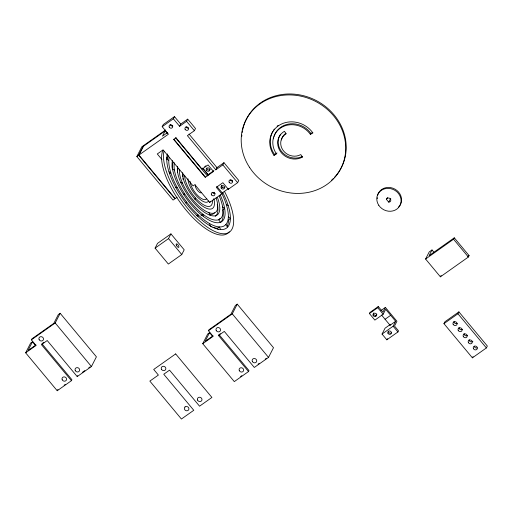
<?xml version="1.0" encoding="UTF-8"?>
<svg xmlns="http://www.w3.org/2000/svg" width="513" height="513" viewBox="0 0 513 513"><rect width="100%" height="100%" fill="white"/><g stroke="black" fill="none" stroke-linecap="round" stroke-linejoin="round"><path stroke-width="0.77" d="M198.018 216.601L198.05 214.812L196.806 215.691M195.19 199.448L195.626 198.069L194.382 198.948M195.447 184.917L195.338 185.257A4.957 1.924 54.7 0 0 197.595 190.554A4.957 1.924 54.7 0 0 201.494 192.657M25.65 352.816L36.051 345.461L31.37 339.843L31.857 338.894L53.814 323.363L58.296 314.604L60.162 313.289L96.406 356.824L91.442 366.526L77.219 376.587L47.215 340.536L41.431 344.627L71.442 380.678L57.219 390.739L25.65 352.816L30.613 343.114L32.479 341.799L35.756 345.73M32.479 341.799L27.997 350.552L35.923 344.948M167.193 133.386L165.148 130.924L143.185 146.462L138.702 155.215L174.946 198.755L173.086 200.076L136.836 156.536L141.8 146.833L165.628 129.975M177.094 197.236L175.183 198.589L138.933 155.048L143.416 146.295M31.37 339.843L55.199 322.985L60.162 313.289M138.933 155.048L168.424 134.188L162.185 126.698L163.307 124.512L174.478 116.611L180.717 124.101L179.595 126.288L173.362 118.798L174.478 116.611M165.148 130.924L162.48 136.131L167.45 132.617M179.595 126.288L186.591 121.337L187.707 119.151L195.504 128.513L194.382 130.7L187.392 135.65L215.838 169.822L222.834 164.878L223.957 162.692L238.763 180.48L237.647 182.666L228.317 189.265L222.866 182.711L216.339 187.328L221.789 193.882L209.67 202.455L194.857 184.667L193.087 185.924L163.076 149.873L157.292 153.964L161.871 159.466M57.219 390.739L57.931 389.354M71.442 380.678L71.923 379.729L41.912 343.684M77.219 376.587L77.707 375.638M155.093 248.119L157.51 243.386L170.938 233.89L184.193 249.805L181.769 254.538L168.341 264.041L155.093 248.119L168.52 238.622L170.938 233.89M208.015 174.478L207.31 175.863L175.741 137.939M207.541 175.696L208.021 174.76L213.985 170.534M207.72 175.568L208.201 174.625L202.744 168.072M215.838 169.822L216.961 167.636L223.957 162.692M209.67 202.455L210.292 201.237M221.789 193.882L222.276 192.933L228.804 188.316L228.317 189.265M274.019 155.381L276.507 153.951A21.065 19.032 27.1 0 1 281.65 127.333A21.065 19.032 27.1 0 1 310.41 134.387L312.898 132.957L312.699 132.662A24.169 21.828 27.1 0 0 279.912 124.858A24.169 21.828 27.1 0 0 273.814 155.099L274.019 155.381L274.506 154.439L276.994 153.002M202.731 343.691L213.132 336.336L208.458 330.718L208.938 329.769L230.901 314.232L235.377 305.479L237.243 304.158L273.493 347.699L268.53 357.394L254.307 367.455L224.296 331.411L218.512 335.502L248.523 371.547L234.3 381.608L202.731 343.691L207.701 333.989L209.56 332.668L212.619 336.336M310.41 134.387L310.897 133.444L312.763 132.367M209.56 332.668L205.085 341.421L213.004 335.816M218.512 335.502L220.282 333.642M208.458 330.718L232.28 313.86L237.243 304.158M248.523 371.547L249.01 370.604L219 334.553M386.456 199.422A2.244 2.026 27.1 0 1 388.899 198.037A2.244 2.026 27.1 0 1 390.803 200.32A2.244 2.026 27.1 0 1 388.719 202.135L386.456 199.422L387.475 197.434M388.719 202.135L390.412 198.826A2.244 2.026 27.1 0 0 390.797 198.8M382.044 334.066L393.144 326.217L395.664 321.292L385.686 309.307L383.166 314.232L374.868 320.106L369.411 313.552L369.988 312.411L378.293 306.543L382.967 312.161L385.391 307.428L396.927 321.285L394.503 326.018L398.511 330.827L397.928 331.962L386.834 339.818L382.044 334.066L385.045 328.198L390.547 324.306L390.066 325.255L381.582 315.065M369.411 313.552L377.709 307.678L378.293 306.543M375.702 316.002L376.741 313.975M432.01 249.953L429.105 255.628L454.287 237.82L469.094 255.609L468.369 257.026L440.391 276.821L425.585 259.027L429.214 251.934L432.01 249.953L434.056 252.409M386.834 339.818L387.411 338.683M425.585 259.027L453.556 239.238L454.287 237.82M440.391 276.821L441.116 275.398M443.944 323.658L444.912 321.766L458.898 311.872L487.35 346.044L486.382 347.936L472.396 357.837L443.944 323.658L457.929 313.764L458.898 311.872M472.396 357.837L473.037 356.573M185.879 203.039L186.694 202.116M331.603 180.153L332.552 179.3A53.288 48.139 27.1 0 0 333.463 178.409M162.185 126.698L173.362 118.798M180.717 124.101L187.707 119.151M136.836 156.536L138.702 155.215M169.611 173.715L170.855 172.836L168.957 171.752M204.674 166.706L205.957 165.795M183.372 194.639L184.616 193.76L183.455 194.19M201.058 215.543L202.924 214.222L203.289 216.358M222.796 209.855L224.662 208.541L222.655 207.008M42.56 343.229L43.842 342.318M212.978 227.323A45.234 17.545 54.7 0 0 216.544 228.17L217.397 228.247L219.263 226.926L220.68 229.548M64.119 385.25L65.42 384.333M82.26 372.419L84.863 370.578M88.762 367.821L90.064 366.898M240.552 376.58L241.854 375.663M258.039 364.211L259.341 363.294M265.195 359.151L266.497 358.228M380.922 310.589L385.391 307.428M467.805 256.519L469.094 255.609M385.077 319.259L390.675 315.303M390.066 325.255L395.664 321.292M175.677 187.29L177.145 187.38M180.723 182.448L182.442 183.045M226.278 204.488L228.176 205.572M221.988 193.837A45.234 17.545 54.7 0 1 225.835 203.11L226.4 204.873A45.234 17.545 54.7 0 1 228.356 215.838L228.336 217.159A45.234 17.545 54.7 0 1 226.124 224.226L225.521 224.893A45.234 17.545 54.7 0 1 219.5 226.945L218.41 226.855A45.234 17.545 54.7 0 1 209.535 223.553L208.131 222.719A45.234 17.545 54.7 0 1 199.313 215.979L197.819 214.594A45.234 17.545 54.7 0 1 187.598 203.295L186.219 201.5A45.234 17.545 54.7 0 1 177.633 188.284L176.594 186.36A45.234 17.545 54.7 0 1 171.009 173.33L170.47 171.586A45.234 17.545 54.7 0 1 168.777 160.819L168.835 159.53A45.234 17.545 54.7 0 1 169.168 157.183M172.464 168.783L174.478 170.316M166.738 158.78L168.783 160.697M228.343 216.621L230.388 218.544L228.529 219.949A48.331 18.744 54.7 0 1 227.015 226.663M453.556 239.238L468.369 257.026M457.929 313.764L486.382 347.936M377.709 307.678L383.166 314.232M393.144 326.217L397.928 331.962M186.591 121.337L194.382 130.7M222.834 164.878L237.647 182.666M189.015 134.073L216.961 167.636M203.058 168.803L208.021 174.76M216.819 186.379L222.276 192.933M173.875 139.26L205.444 177.177M232.28 313.86L268.53 357.394M168.52 238.622L181.769 254.538M55.199 322.985L91.442 366.526M225.88 224.502L227.759 226.964M274.506 154.439L274.301 154.15A24.169 21.828 27.1 0 1 272.961 131.245M218.679 219.705L220.359 222.296M217.397 228.247L218.102 229.555M208.945 212.658L210.048 215.216M209.49 223.527L210.234 225.906M214.107 192.26L214.351 193.196M457.32 323.325A2.11 1.905 27.1 0 1 453.941 321.401M462.386 329.41A2.11 1.905 27.1 0 1 459.007 327.486M467.458 335.496A2.11 1.905 27.1 0 1 464.073 333.572M472.89 341.241A2.11 1.905 27.1 0 1 469.139 339.657M477.135 347.904A2.11 1.905 27.1 0 1 474.23 346.256M377.517 195.671A12.395 11.196 27.1 0 1 394.933 189.13A12.395 11.196 27.1 0 1 398.402 207.271M377.299 198.711A12.395 11.196 27.1 0 1 377.273 197.685M334.341 177.498A53.288 48.139 27.1 0 0 346.204 147.597L346.153 145.025A53.288 48.139 27.1 0 0 331.141 111.629L329.173 109.692A53.288 48.139 27.1 0 0 294.289 94.168L291.551 94.001A53.288 48.139 27.1 0 0 243.553 126.294M241.77 136.285A53.288 48.139 27.1 0 1 241.873 135.009M242.174 132.482A53.288 48.139 27.1 0 1 242.38 131.225M242.623 129.981A53.288 48.139 27.1 0 1 242.899 128.744M243.047 128.128A53.288 48.139 27.1 0 1 243.374 126.903M281.425 139.94A13.011 11.754 27.1 0 1 285.933 133.271M302.542 156.337A16.108 14.556 27.1 0 1 282.83 152.906A16.108 14.556 27.1 0 1 280.605 134.239M273.5 138.824A21.065 19.032 27.1 0 1 273.73 137.644M274.038 136.484A21.065 19.032 27.1 0 1 290.473 123.825A21.065 19.032 27.1 0 1 310.897 133.444M273.653 130.142A24.169 21.828 27.1 0 1 274.423 129.084M277.142 126.224A24.169 21.828 27.1 0 1 278.168 125.384M376.863 314.822A1.853 1.674 27.1 0 1 373.669 313.001M391.675 332.61A1.853 1.674 27.1 0 1 388.373 331.218M166.481 157.472A2.11 0.814 54.7 0 1 166.449 158.087M232.684 180.986A1.86 1.68 27.1 0 1 230.26 179.967M215.178 193.427A1.86 1.68 27.1 0 1 212.459 192.292M188.643 128.083A1.86 1.68 27.1 0 1 186.078 126.628M172.778 125.916A1.86 1.68 27.1 0 1 170.213 124.46M210.202 169.322A1.86 1.68 27.1 0 1 206.816 168.149M225.002 187.13A1.86 1.68 27.1 0 1 221.699 185.482M229.247 231.786A53.288 20.667 54.7 0 1 185.276 209.105A53.288 20.667 54.7 0 1 162.961 150.181M164 151.297A53.288 20.667 54.7 0 0 165.584 168.944L166.263 171.092A53.288 20.667 54.7 0 0 183.737 203.411L185.424 205.617A53.288 20.667 54.7 0 0 210.574 229.234L212.286 230.209A53.288 20.667 54.7 0 0 230.375 231.292L231.113 230.465A53.288 20.667 54.7 0 0 224.438 191.355M221.469 186.039A53.288 20.667 54.7 0 1 222.161 187.219M206.797 198.403A13.011 5.047 54.7 0 1 197.633 195.421A13.011 5.047 54.7 0 1 190.015 181.269M208.663 200.904A16.108 6.246 54.7 0 1 196.832 196.421A16.108 6.246 54.7 0 1 187.957 178.723M212.369 200.166A21.065 8.17 54.7 0 1 199.089 201.538A21.065 8.17 54.7 0 1 184.693 175.542M213.793 198.589A24.169 9.369 54.7 0 1 195.895 200.224L194.959 199.191A24.169 9.369 54.7 0 1 182.718 172.695M216.12 197.967A29.126 11.292 54.7 0 1 209.625 212.889L208.714 212.587A29.126 11.292 54.7 0 1 182.583 183.391L182.006 182.025A29.126 11.292 54.7 0 1 179.479 169.335M217.493 197.556A32.223 12.498 54.7 0 1 210.888 215.486L209.926 215.178A32.223 12.498 54.7 0 1 181.121 183.359L180.486 181.903A32.223 12.498 54.7 0 1 177.613 166.308M174.394 162.826A37.18 14.415 54.7 0 0 174.362 169.649L174.593 170.989A37.18 14.415 54.7 0 0 184.09 192.952L185.142 194.574A37.18 14.415 54.7 0 0 202.295 213.741L203.558 214.703A37.18 14.415 54.7 0 0 218.314 219.84L219.045 219.577A37.18 14.415 54.7 0 0 222.764 207.675L222.539 206.335A37.18 14.415 54.7 0 0 219.16 195.831M172.394 160.633A40.277 15.621 54.7 0 0 172.291 167.668L172.509 169.046A40.277 15.621 54.7 0 0 182.974 193.452L184.071 195.139A40.277 15.621 54.7 0 0 203.212 216.3L204.514 217.268A40.277 15.621 54.7 0 0 219.827 222.475L220.596 222.212A40.277 15.621 54.7 0 0 224.739 208.977L224.489 207.573A40.277 15.621 54.7 0 0 220.218 194.959M167.456 153.9A48.331 18.744 54.7 0 0 166.738 158.697L166.744 160.075A48.331 18.744 54.7 0 0 168.848 171.413L169.431 173.221A48.331 18.744 54.7 0 0 175.337 186.674L176.421 188.649A48.331 18.744 54.7 0 0 185.264 202.231L186.674 204.084A48.331 18.744 54.7 0 0 197.152 215.787L198.691 217.236A48.331 18.744 54.7 0 0 209.246 225.335L210.683 226.169A48.331 18.744 54.7 0 0 219.769 229.471L220.891 229.567A48.331 18.744 54.7 0 0 227.156 227.58L227.798 226.919A48.331 18.744 54.7 0 0 230.395 218.628L230.388 217.249A48.331 18.744 54.7 0 0 228.285 205.912L227.701 204.097A48.331 18.744 54.7 0 0 222.815 192.619M183.006 179.358A21.065 8.17 54.7 0 1 182.897 178.479M182.827 176.863A21.065 8.17 54.7 0 1 183.353 174.266M214.479 212.837A29.126 11.292 54.7 0 1 209.477 214.569M177.524 172.522A29.126 11.292 54.7 0 1 178.216 168.328M217.256 204.257A32.223 12.498 54.7 0 1 215.178 216.377M222.873 210.292A40.277 15.621 54.7 0 1 220.705 222.244M172.24 168.45A37.18 14.415 54.7 0 1 173.073 162.409M219.955 218.307A37.18 14.415 54.7 0 1 219.526 218.987M211.702 226.849A45.234 17.545 54.7 0 1 210.394 226.278M167.097 159.639A45.234 17.545 54.7 0 1 168.367 155.586M185.09 406.905L184.757 407.258A2.334 2.11 27.1 0 0 186.225 410.727A2.334 2.11 27.1 0 0 188.842 408.258A2.334 2.11 27.1 0 0 185.161 406.873L185.09 406.905M175.972 137.773L173.644 139.427L205.213 177.344L213.498 171.483L208.041 164.923L202.084 169.143L175.972 137.773M175.664 353.912L153.708 369.45L158.382 375.067L149.847 381.101L181.416 419.025L193.773 410.285L163.762 374.233L169.546 370.142L199.557 406.193L211.914 397.453L175.664 353.912M302.49 157.036L302.061 157.286A16.108 14.556 27.1 0 1 280.348 151.431A16.108 14.556 27.1 0 1 284.426 131.296L286.164 133.771A13.011 11.754 27.1 0 0 282.99 150.206A13.011 11.754 27.1 0 0 300.759 154.567L302.49 157.036M473.422 348.641A2.11 1.905 27.1 0 0 476.987 349.218A2.11 1.905 27.1 0 0 475.48 346.051A2.11 1.905 27.1 0 0 473.422 348.641M468.356 342.556A2.11 1.905 27.1 0 0 471.922 343.133A2.11 1.905 27.1 0 0 470.415 339.965A2.11 1.905 27.1 0 0 468.356 342.556M463.29 336.47A2.11 1.905 27.1 0 0 466.849 337.047A2.11 1.905 27.1 0 0 465.349 333.88A2.11 1.905 27.1 0 0 463.29 336.47M458.218 330.385A2.11 1.905 27.1 0 0 461.783 330.962A2.11 1.905 27.1 0 0 460.276 327.794A2.11 1.905 27.1 0 0 458.218 330.385M453.152 324.299A2.11 1.905 27.1 0 0 456.717 324.876A2.11 1.905 27.1 0 0 455.211 321.709A2.11 1.905 27.1 0 0 453.152 324.299M378.748 205.258A12.395 11.196 27.1 0 0 399.774 205.841A12.395 11.196 27.1 0 0 388.296 188.374A12.395 11.196 27.1 0 0 378.748 205.258M249.44 167.219A53.288 48.139 27.1 0 0 339.869 170.342A53.288 48.139 27.1 0 0 291.07 94.95A53.288 48.139 27.1 0 0 249.44 167.219M373.143 315.45A1.853 1.674 27.1 0 0 376.285 315.957A1.853 1.674 27.1 0 0 374.958 313.167A1.853 1.674 27.1 0 0 373.143 315.45M387.956 333.238A1.853 1.674 27.1 0 0 391.092 333.745A1.853 1.674 27.1 0 0 389.765 330.956A1.853 1.674 27.1 0 0 387.956 333.238M216.255 330.584A2.353 2.129 27.1 0 0 220.25 331A2.353 2.129 27.1 0 0 218.352 327.55A2.353 2.129 27.1 0 0 216.255 330.584M239.302 370.655A2.334 2.11 27.1 0 0 243.252 371.29A2.334 2.11 27.1 0 0 241.585 367.783A2.334 2.11 27.1 0 0 239.302 370.655M252.306 361.344A2.353 2.129 27.1 0 0 256.276 362.127A2.353 2.129 27.1 0 0 254.724 358.542A2.353 2.129 27.1 0 0 252.306 361.344M39.168 339.709A2.353 2.129 27.1 0 0 43.169 340.132A2.353 2.129 27.1 0 0 41.271 336.675A2.353 2.129 27.1 0 0 39.168 339.709M62.214 379.78A2.334 2.11 27.1 0 0 66.171 380.422A2.334 2.11 27.1 0 0 64.497 376.908A2.334 2.11 27.1 0 0 62.214 379.78M75.219 370.476A2.353 2.129 27.1 0 0 79.188 371.258A2.353 2.129 27.1 0 0 77.643 367.674A2.353 2.129 27.1 0 0 75.219 370.476M161.505 369.315A2.353 2.129 27.1 0 0 165.5 369.738A2.353 2.129 27.1 0 0 163.602 366.282A2.353 2.129 27.1 0 0 161.505 369.315M197.556 400.076A2.353 2.129 27.1 0 0 201.526 400.858A2.353 2.129 27.1 0 0 199.974 397.274A2.353 2.129 27.1 0 0 197.556 400.076M169.239 127.083A1.86 1.68 27.1 0 0 172.381 127.596A1.86 1.68 27.1 0 0 171.053 124.8A1.86 1.68 27.1 0 0 169.239 127.083M185.103 129.25A1.86 1.68 27.1 0 0 188.245 129.757A1.86 1.68 27.1 0 0 186.918 126.968A1.86 1.68 27.1 0 0 185.103 129.25M229.144 182.153A1.86 1.68 27.1 0 0 232.286 182.66A1.86 1.68 27.1 0 0 230.959 179.864A1.86 1.68 27.1 0 0 229.144 182.153M211.542 194.902A1.86 1.68 27.1 0 0 214.697 195.011A1.86 1.68 27.1 0 0 212.998 192.375A1.86 1.68 27.1 0 0 211.542 194.902M176.325 245.124A2.11 0.814 54.7 0 0 178.723 247.349A2.11 0.814 54.7 0 0 177.53 244.38A2.11 0.814 54.7 0 0 176.325 245.124M206.406 170.265A1.86 1.68 27.1 0 0 209.567 170.56A1.86 1.68 27.1 0 0 208.034 167.847A1.86 1.68 27.1 0 0 206.406 170.265M221.206 188.04A1.86 1.68 27.1 0 0 224.367 188.367A1.86 1.68 27.1 0 0 222.866 185.642A1.86 1.68 27.1 0 0 221.206 188.04"/></g></svg>
